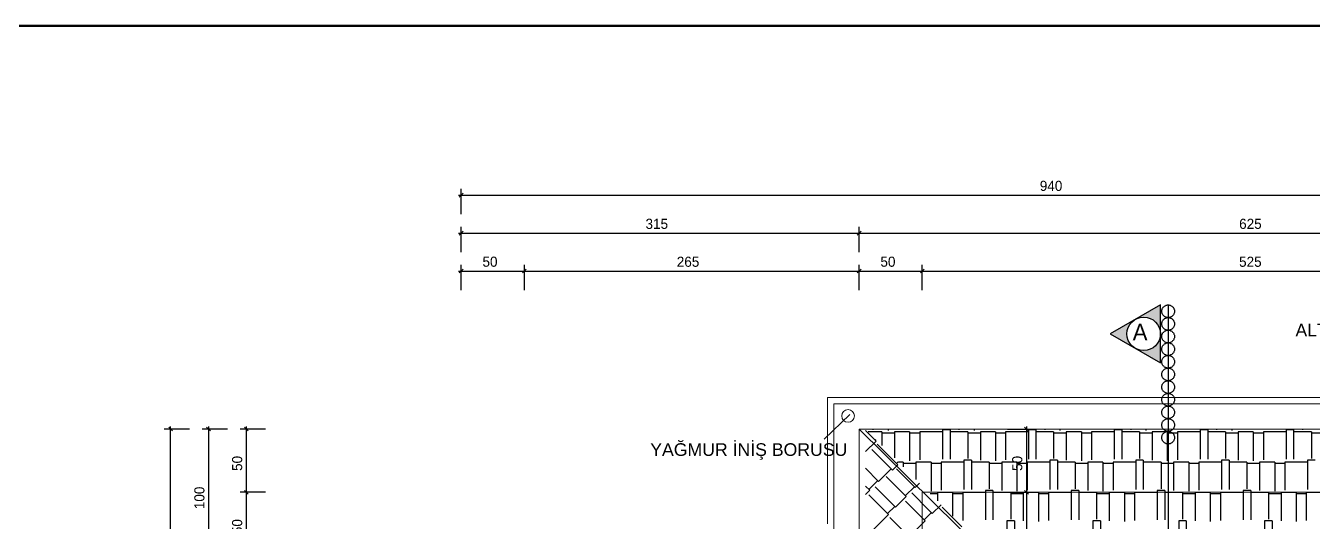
# Model space of a CAD drawing. Extents: x 182769.15 to 182771.38, y 101811.72 to 101812.21.
# Drawn here: x 182769.9132 to 182770.117, y 101812.1351 to 101812.2136 of the extents above; entities that cross this region are included whole.
import ezdxf
from ezdxf.enums import TextEntityAlignment as Align

# ---------------------------------------------------------------- set-up
doc = ezdxf.new("R2010")
doc.units = 0
doc.header["$MEASUREMENT"] = 0
doc.linetypes.add('DASHDOTX2', pattern=[50.8, 25.4, -12.7, 0, -12.7])
doc.linetypes.add('DUZ', pattern=[500, 500])
doc.layers.get('0').update_dxf_attribs({"color": 1, "linetype": 'DUZ'})
for name, color, linetype in [('dış dikey', 2, 'Continuous'), ('iç yatay', 3, 'Continuous'), ('kapı pen. yazısı', 1, 'Continuous'), ('kesit yazısı', 5, 'Continuous'), ('kesit çizgisi', 7, 'DASHDOTX2'), ('TARAMA', 15, 'Continuous')]:
    doc.layers.add(name, color=color, linetype=linetype)
doc.layers.add('Standard', color=7, linetype='Continuous', lineweight=25)
doc.layers.add('Çatý', color=7, linetype='Continuous', lineweight=18)
doc.styles.add('3', font='bgothl.ttf', dxfattribs={"height": 13})
doc.styles.add('ARIAL', font='arial.ttf', dxfattribs={"height": 10})
doc.styles.add('İÇ ÖLÇÜ', font='stylu.ttf', dxfattribs={"height": 8})

msp = doc.modelspace()

# ---------------------------------------------------------------- hatches: boundary and pattern name
at = {"layer": 'kesit yazısı'}
h = msp.add_hatch(color=256, dxfattribs=at)
h.paths.add_polyline_path([(182770.08484, 101812.16488), (182770.08884, 101812.16717, 0.575071), (182770.08884, 101812.16259)])
h.paths.add_polyline_path([(182770.09017, 101812.16753, 0.129049), (182770.08887, 101812.16719), (182770.09284, 101812.16946), (182770.09284, 101812.16488), (182770.09284, 101812.1603), (182770.08887, 101812.16257, 0.129049), (182770.09017, 101812.16223, 1)])

# ---------------------------------------------------------------- linework, layer by layer
at = {"color": 0, "linetype": 'ByBlock'}
for p, q in [((182769.98242, 101812.18712), (182769.98182, 101812.18652)), ((182769.98242, 101812.18112), (182769.98182, 101812.18052)), ((182770.04542, 101812.18112), (182770.04482, 101812.18052)), ((182770.04482, 101812.18052), (182770.04542, 101812.18112)), ((182769.98242, 101812.17512), (182769.98182, 101812.17452)), ((182769.99242, 101812.17512), (182769.99182, 101812.17452)), ((182769.99182, 101812.17452), (182769.99242, 101812.17512)), ((182770.04542, 101812.17512), (182770.04482, 101812.17452)), ((182770.04482, 101812.17452), (182770.04542, 101812.17512)), ((182770.05542, 101812.17512), (182770.05482, 101812.17452)), ((182770.05482, 101812.17452), (182770.05542, 101812.17512)), ((182769.93642, 101812.14952), (182769.93582, 101812.15012)), ((182769.94242, 101812.14952), (182769.94182, 101812.15012)), ((182769.94842, 101812.14952), (182769.94782, 101812.15012)), ((182770.07192, 101812.14952), (182770.07132, 101812.15012)), ((182769.94782, 101812.14012), (182769.94842, 101812.13952)), ((182769.94842, 101812.13952), (182769.94782, 101812.14012)), ((182770.07192, 101812.13952), (182770.07132, 101812.14012)), ((182770.07132, 101812.14012), (182770.07192, 101812.13952))]:
    msp.add_line(p, q, dxfattribs=at)
at = {"layer": 'dış dikey'}
for p, q in [((182769.98172, 101812.18682), (182770.17052, 101812.18682)), ((182769.98212, 101812.18382), (182769.98212, 101812.18782)), ((182769.98172, 101812.18082), (182770.04552, 101812.18082)), ((182769.98212, 101812.17782), (182769.98212, 101812.18182)), ((182770.04472, 101812.18082), (182770.17052, 101812.18082)), ((182770.04512, 101812.17782), (182770.04512, 101812.18182)), ((182770.04512, 101812.17782), (182770.04512, 101812.18182)), ((182769.98172, 101812.17482), (182769.99252, 101812.17482)), ((182769.98212, 101812.17182), (182769.98212, 101812.17582)), ((182769.99172, 101812.17482), (182770.04552, 101812.17482)), ((182769.99212, 101812.17182), (182769.99212, 101812.17582)), ((182769.99212, 101812.17182), (182769.99212, 101812.17582)), ((182770.04472, 101812.17482), (182770.05552, 101812.17482)), ((182770.04512, 101812.17182), (182770.04512, 101812.17582)), ((182770.04512, 101812.17182), (182770.04512, 101812.17582)), ((182770.05472, 101812.17482), (182770.16052, 101812.17482)), ((182770.05512, 101812.17182), (182770.05512, 101812.17582)), ((182770.05512, 101812.17182), (182770.05512, 101812.17582)), ((182769.93612, 101811.80342), (182769.93612, 101812.15022)), ((182769.94212, 101812.15022), (182769.94212, 101812.12942)), ((182769.94812, 101812.13942), (182769.94812, 101812.15022)), ((182769.93912, 101812.14982), (182769.93512, 101812.14982)), ((182769.94512, 101812.14982), (182769.94112, 101812.14982)), ((182769.95112, 101812.14982), (182769.94712, 101812.14982)), ((182769.95112, 101812.13982), (182769.94712, 101812.13982)), ((182769.95112, 101812.13982), (182769.94712, 101812.13982)), ((182769.94812, 101812.12942), (182769.94812, 101812.14022))]:
    msp.add_line(p, q, dxfattribs=at)
at = {"layer": 'iç yatay'}
for p, q in [((182770.07162, 101812.15022), (182770.07162, 101812.13942)), ((182770.06862, 101812.14982), (182770.07262, 101812.14982)), ((182770.06862, 101812.13982), (182770.07262, 101812.13982)), ((182770.06862, 101812.13982), (182770.07262, 101812.13982)), ((182770.07162, 101812.14022), (182770.07162, 101811.81342))]:
    msp.add_line(p, q, dxfattribs=at)
at = {"layer": 'kapı pen. yazısı'}
msp.add_line((182770.03958, 101812.14821), (182770.04366, 101812.15211), dxfattribs=at)
at = {"layer": 'kesit yazısı'}
for p, q in [((182770.09284, 101812.16946), (182770.08484, 101812.16488)), ((182770.09284, 101812.16488), (182770.09284, 101812.16946)), ((182770.08484, 101812.16488), (182770.09284, 101812.1603)), ((182770.09284, 101812.1603), (182770.09284, 101812.16488))]:
    msp.add_line(p, q, dxfattribs=at)
msp.add_circle((182770.09017, 101812.16488), 0.00265, dxfattribs=at)
at = {"layer": 'kesit çizgisi'}
msp.add_line((182770.09404, 101812.16946), (182770.09404, 101811.778), dxfattribs=at)
for centre in [(182770.09404, 101812.16846), (182770.09404, 101812.16646), (182770.09404, 101812.16446), (182770.09404, 101812.16246), (182770.09404, 101812.16046), (182770.09404, 101812.15846), (182770.09404, 101812.15646), (182770.09404, 101812.15446), (182770.09404, 101812.15246), (182770.09404, 101812.15046), (182770.09404, 101812.14846)]:
    msp.add_circle(centre, 0.001, dxfattribs=at)
at = {"layer": 'Standard', "color": 4, "linetype": 'ByBlock', "lineweight": 50}
msp.add_line((182770.24994, 101812.21363), (182769.89716, 101812.21363), dxfattribs=at)
at = {"layer": 'TARAMA'}
for p, q in [((182770.04779, 101812.14791), (182770.04612, 101812.14957)), ((182770.04612, 101812.14625), (182770.04779, 101812.14791)), ((182770.04871, 101812.14937), (182770.04657, 101812.14937)), ((182770.04731, 101812.14982), (182770.04731, 101812.14967)), ((182770.04764, 101812.14805), (182770.04777, 101812.14818)), ((182770.04871, 101812.14937), (182770.04871, 101812.14724)), ((182770.05071, 101812.14917), (182770.04871, 101812.14917)), ((182770.04971, 101812.14982), (182770.04971, 101812.14957)), ((182770.05311, 101812.14937), (182770.05071, 101812.14937)), ((182770.05071, 101812.14937), (182770.05071, 101812.14524)), ((182770.05131, 101812.14982), (182770.05131, 101812.14977)), ((182770.05311, 101812.14937), (182770.05311, 101812.14477)), ((182770.05471, 101812.14917), (182770.05311, 101812.14917)), ((182770.05831, 101812.14937), (182770.05471, 101812.14937)), ((182770.05471, 101812.14937), (182770.05471, 101812.14497)), ((182770.05951, 101812.14967), (182770.05831, 101812.14967)), ((182770.05831, 101812.14967), (182770.05831, 101812.14507)), ((182770.05951, 101812.14967), (182770.05951, 101812.14507)), ((182770.06231, 101812.14937), (182770.05951, 101812.14937)), ((182770.06091, 101812.14982), (182770.06091, 101812.14967)), ((182770.06231, 101812.14937), (182770.06231, 101812.14517)), ((182770.06431, 101812.14917), (182770.06231, 101812.14917)), ((182770.06331, 101812.14982), (182770.06331, 101812.14957)), ((182770.06671, 101812.14937), (182770.06431, 101812.14937)), ((182770.06431, 101812.14937), (182770.06431, 101812.14487)), ((182770.06491, 101812.14982), (182770.06491, 101812.14977)), ((182770.06671, 101812.14937), (182770.06671, 101812.14477)), ((182770.06831, 101812.14917), (182770.06671, 101812.14917)), ((182770.07191, 101812.14937), (182770.06831, 101812.14937)), ((182770.06831, 101812.14937), (182770.06831, 101812.14497)), ((182770.07311, 101812.14967), (182770.07191, 101812.14967)), ((182770.07191, 101812.14967), (182770.07191, 101812.14507)), ((182770.07311, 101812.14967), (182770.07311, 101812.14507)), ((182770.07591, 101812.14937), (182770.07311, 101812.14937)), ((182770.07451, 101812.14982), (182770.07451, 101812.14967)), ((182770.07591, 101812.14937), (182770.07591, 101812.14517)), ((182770.07791, 101812.14917), (182770.07591, 101812.14917)), ((182770.07691, 101812.14982), (182770.07691, 101812.14957)), ((182770.08031, 101812.14937), (182770.07791, 101812.14937)), ((182770.07791, 101812.14937), (182770.07791, 101812.14487)), ((182770.07851, 101812.14982), (182770.07851, 101812.14977)), ((182770.08031, 101812.14937), (182770.08031, 101812.14477)), ((182770.08191, 101812.14917), (182770.08031, 101812.14917)), ((182770.08551, 101812.14937), (182770.08191, 101812.14937)), ((182770.08191, 101812.14937), (182770.08191, 101812.14497)), ((182770.08671, 101812.14967), (182770.08551, 101812.14967)), ((182770.08551, 101812.14967), (182770.08551, 101812.14507)), ((182770.08671, 101812.14967), (182770.08671, 101812.14507)), ((182770.08951, 101812.14937), (182770.08671, 101812.14937)), ((182770.08811, 101812.14982), (182770.08811, 101812.14967)), ((182770.08951, 101812.14937), (182770.08951, 101812.14517)), ((182770.09151, 101812.14917), (182770.08951, 101812.14917)), ((182770.09051, 101812.14982), (182770.09051, 101812.14957)), ((182770.09391, 101812.14937), (182770.09151, 101812.14937)), ((182770.09151, 101812.14937), (182770.09151, 101812.14487)), ((182770.09211, 101812.14982), (182770.09211, 101812.14977)), ((182770.09391, 101812.14937), (182770.09391, 101812.14477)), ((182770.09551, 101812.14917), (182770.09391, 101812.14917)), ((182770.09911, 101812.14937), (182770.09551, 101812.14937)), ((182770.09551, 101812.14937), (182770.09551, 101812.14497)), ((182770.10031, 101812.14967), (182770.09911, 101812.14967)), ((182770.09911, 101812.14967), (182770.09911, 101812.14507)), ((182770.10031, 101812.14967), (182770.10031, 101812.14507)), ((182770.10311, 101812.14937), (182770.10031, 101812.14937)), ((182770.10171, 101812.14982), (182770.10171, 101812.14967)), ((182770.10311, 101812.14937), (182770.10311, 101812.14517)), ((182770.10511, 101812.14917), (182770.10311, 101812.14917)), ((182770.10411, 101812.14982), (182770.10411, 101812.14957)), ((182770.10751, 101812.14937), (182770.10511, 101812.14937)), ((182770.10511, 101812.14937), (182770.10511, 101812.14487)), ((182770.10571, 101812.14982), (182770.10571, 101812.14977)), ((182770.10751, 101812.14937), (182770.10751, 101812.14477)), ((182770.10911, 101812.14917), (182770.10751, 101812.14917)), ((182770.11271, 101812.14937), (182770.10911, 101812.14937)), ((182770.10911, 101812.14937), (182770.10911, 101812.14497)), ((182770.11391, 101812.14967), (182770.11271, 101812.14967)), ((182770.11271, 101812.14967), (182770.11271, 101812.14507)), ((182770.11391, 101812.14967), (182770.11391, 101812.14507)), ((182770.11671, 101812.14937), (182770.11391, 101812.14937)), ((182770.11531, 101812.14982), (182770.11531, 101812.14967)), ((182770.11671, 101812.14937), (182770.11671, 101812.14517)), ((182770.11871, 101812.14917), (182770.11671, 101812.14917)), ((182770.0504, 101812.14331), (182770.04715, 101812.14656)), ((182770.05125, 101812.14416), (182770.048, 101812.14741)), ((182770.0504, 101812.14331), (182770.05125, 101812.14416)), ((182770.05104, 101812.14437), (182770.05131, 101812.14464)), ((182770.05211, 101812.14457), (182770.05137, 101812.14457)), ((182770.05211, 101812.14457), (182770.05211, 101812.14384)), ((182770.05411, 101812.14437), (182770.05211, 101812.14437)), ((182770.05651, 101812.14457), (182770.05411, 101812.14457)), ((182770.05411, 101812.14457), (182770.05411, 101812.14184)), ((182770.05651, 101812.14457), (182770.05651, 101812.13997)), ((182770.05811, 101812.14437), (182770.05651, 101812.14437)), ((182770.06171, 101812.14457), (182770.05811, 101812.14457)), ((182770.05811, 101812.14457), (182770.05811, 101812.14017)), ((182770.06291, 101812.14487), (182770.06171, 101812.14487)), ((182770.06171, 101812.14487), (182770.06171, 101812.14027)), ((182770.06291, 101812.14487), (182770.06291, 101812.14027)), ((182770.06571, 101812.14457), (182770.06291, 101812.14457)), ((182770.06571, 101812.14457), (182770.06571, 101812.14037)), ((182770.06771, 101812.14437), (182770.06571, 101812.14437)), ((182770.07011, 101812.14457), (182770.06771, 101812.14457)), ((182770.06771, 101812.14457), (182770.06771, 101812.14007)), ((182770.07011, 101812.14457), (182770.07011, 101812.13997)), ((182770.07171, 101812.14437), (182770.07011, 101812.14437)), ((182770.07531, 101812.14457), (182770.07171, 101812.14457)), ((182770.07171, 101812.14457), (182770.07171, 101812.14017)), ((182770.07651, 101812.14487), (182770.07531, 101812.14487)), ((182770.07531, 101812.14487), (182770.07531, 101812.14027)), ((182770.07651, 101812.14487), (182770.07651, 101812.14027)), ((182770.07931, 101812.14457), (182770.07651, 101812.14457)), ((182770.07931, 101812.14457), (182770.07931, 101812.14037)), ((182770.08131, 101812.14437), (182770.07931, 101812.14437)), ((182770.08371, 101812.14457), (182770.08131, 101812.14457)), ((182770.08131, 101812.14457), (182770.08131, 101812.14007)), ((182770.08371, 101812.14457), (182770.08371, 101812.13997)), ((182770.08531, 101812.14437), (182770.08371, 101812.14437)), ((182770.08891, 101812.14457), (182770.08531, 101812.14457)), ((182770.08531, 101812.14457), (182770.08531, 101812.14017)), ((182770.09011, 101812.14487), (182770.08891, 101812.14487)), ((182770.08891, 101812.14487), (182770.08891, 101812.14027)), ((182770.09011, 101812.14487), (182770.09011, 101812.14027)), ((182770.09291, 101812.14457), (182770.09011, 101812.14457)), ((182770.09291, 101812.14457), (182770.09291, 101812.14037)), ((182770.09491, 101812.14437), (182770.09291, 101812.14437)), ((182770.09731, 101812.14457), (182770.09491, 101812.14457)), ((182770.09491, 101812.14457), (182770.09491, 101812.14007)), ((182770.09731, 101812.14457), (182770.09731, 101812.13997)), ((182770.09891, 101812.14437), (182770.09731, 101812.14437)), ((182770.10251, 101812.14457), (182770.09891, 101812.14457)), ((182770.09891, 101812.14457), (182770.09891, 101812.14017)), ((182770.10371, 101812.14487), (182770.10251, 101812.14487)), ((182770.10251, 101812.14487), (182770.10251, 101812.14027)), ((182770.10371, 101812.14487), (182770.10371, 101812.14027)), ((182770.10651, 101812.14457), (182770.10371, 101812.14457)), ((182770.10651, 101812.14457), (182770.10651, 101812.14037)), ((182770.10851, 101812.14437), (182770.10651, 101812.14437)), ((182770.11091, 101812.14457), (182770.10851, 101812.14457)), ((182770.10851, 101812.14457), (182770.10851, 101812.14007)), ((182770.11091, 101812.14457), (182770.11091, 101812.13997)), ((182770.11251, 101812.14437), (182770.11091, 101812.14437)), ((182770.11611, 101812.14457), (182770.11251, 101812.14457)), ((182770.11251, 101812.14457), (182770.11251, 101812.14017)), ((182770.11731, 101812.14487), (182770.11611, 101812.14487)), ((182770.11611, 101812.14487), (182770.11611, 101812.14027)), ((182770.04821, 101812.14154), (182770.04612, 101812.14363)), ((182770.04665, 101812.14027), (182770.04807, 101812.14169)), ((182770.04821, 101812.14154), (182770.05019, 101812.14352)), ((182770.05259, 101812.13914), (182770.04941, 101812.14232)), ((182770.05401, 101812.14055), (182770.05104, 101812.14352)), ((182770.0468, 101812.14013), (182770.04612, 101812.1408)), ((182770.04612, 101812.13946), (182770.0468, 101812.14013)), ((182770.0509, 101812.13744), (182770.04764, 101812.1407)), ((182770.05245, 101812.13928), (182770.05387, 101812.1407)), ((182770.05612, 101812.13703), (182770.05344, 101812.13971)), ((182770.05401, 101812.14055), (182770.0547, 101812.14125)), ((182770.05991, 101812.13977), (182770.05751, 101812.13977)), ((182770.05751, 101812.13977), (182770.05751, 101812.13844)), ((182770.05991, 101812.13977), (182770.05991, 101812.13604)), ((182770.06511, 101812.13977), (182770.06151, 101812.13977)), ((182770.06151, 101812.13977), (182770.06151, 101812.13537)), ((182770.06631, 101812.14007), (182770.06511, 101812.14007)), ((182770.06511, 101812.14007), (182770.06511, 101812.13982)), ((182770.06511, 101812.13982), (182770.06511, 101812.13547)), ((182770.06631, 101812.14007), (182770.06631, 101812.13982)), ((182770.06631, 101812.13982), (182770.06631, 101812.13547)), ((182770.06911, 101812.13977), (182770.06631, 101812.13977)), ((182770.06911, 101812.13977), (182770.06911, 101812.13557)), ((182770.07351, 101812.13977), (182770.07111, 101812.13977)), ((182770.07111, 101812.13977), (182770.07111, 101812.13527)), ((182770.07351, 101812.13977), (182770.07351, 101812.13517)), ((182770.07871, 101812.13977), (182770.07511, 101812.13977)), ((182770.07511, 101812.13977), (182770.07511, 101812.13537)), ((182770.07991, 101812.14007), (182770.07871, 101812.14007)), ((182770.07871, 101812.14007), (182770.07871, 101812.13982)), ((182770.07871, 101812.13982), (182770.07871, 101812.13547)), ((182770.07991, 101812.14007), (182770.07991, 101812.13982)), ((182770.07991, 101812.13982), (182770.07991, 101812.13547)), ((182770.08271, 101812.13977), (182770.07991, 101812.13977)), ((182770.08271, 101812.13977), (182770.08271, 101812.13557)), ((182770.08711, 101812.13977), (182770.08471, 101812.13977)), ((182770.08471, 101812.13977), (182770.08471, 101812.13527)), ((182770.08711, 101812.13977), (182770.08711, 101812.13517)), ((182770.09231, 101812.13977), (182770.08871, 101812.13977)), ((182770.08871, 101812.13977), (182770.08871, 101812.13537)), ((182770.09351, 101812.14007), (182770.09231, 101812.14007)), ((182770.09231, 101812.14007), (182770.09231, 101812.13982)), ((182770.09231, 101812.13982), (182770.09231, 101812.13547)), ((182770.09351, 101812.14007), (182770.09351, 101812.13982)), ((182770.09351, 101812.13982), (182770.09351, 101812.13547)), ((182770.09631, 101812.13977), (182770.09351, 101812.13977)), ((182770.09631, 101812.13977), (182770.09631, 101812.13557)), ((182770.10071, 101812.13977), (182770.09831, 101812.13977)), ((182770.09831, 101812.13977), (182770.09831, 101812.13527)), ((182770.10071, 101812.13977), (182770.10071, 101812.13517)), ((182770.10591, 101812.13977), (182770.10231, 101812.13977)), ((182770.10231, 101812.13977), (182770.10231, 101812.13537)), ((182770.10711, 101812.14007), (182770.10591, 101812.14007)), ((182770.10591, 101812.14007), (182770.10591, 101812.13982)), ((182770.10591, 101812.13982), (182770.10591, 101812.13547)), ((182770.10711, 101812.14007), (182770.10711, 101812.13982)), ((182770.10711, 101812.13982), (182770.10711, 101812.13547)), ((182770.10991, 101812.13977), (182770.10711, 101812.13977)), ((182770.10991, 101812.13977), (182770.10991, 101812.13557)), ((182770.11431, 101812.13977), (182770.11191, 101812.13977)), ((182770.11191, 101812.13977), (182770.11191, 101812.13527)), ((182770.11431, 101812.13977), (182770.11431, 101812.13517)), ((182770.11951, 101812.13977), (182770.11591, 101812.13977)), ((182770.11591, 101812.13977), (182770.11591, 101812.13537)), ((182770.04977, 101812.13631), (182770.04665, 101812.13942)), ((182770.0509, 101812.13744), (182770.05259, 101812.13914)), ((182770.05556, 101812.13532), (182770.05245, 101812.13843)), ((182770.05751, 101812.13957), (182770.05637, 101812.13957)), ((182770.0567, 101812.13645), (182770.0581, 101812.13785)), ((182770.06151, 101812.13957), (182770.05991, 101812.13957)), ((182770.07111, 101812.13957), (182770.06911, 101812.13957)), ((182770.07511, 101812.13957), (182770.07351, 101812.13957)), ((182770.08471, 101812.13957), (182770.08271, 101812.13957)), ((182770.08871, 101812.13957), (182770.08711, 101812.13957)), ((182770.09831, 101812.13957), (182770.09631, 101812.13957)), ((182770.10231, 101812.13957), (182770.10071, 101812.13957)), ((182770.11191, 101812.13957), (182770.10991, 101812.13957)), ((182770.11591, 101812.13957), (182770.11431, 101812.13957)), ((182770.04722, 101812.13377), (182770.04977, 101812.13631)), ((182770.04962, 101812.13645), (182770.05076, 101812.13758)), ((182770.05323, 101812.13256), (182770.04998, 101812.13582)), ((182770.05542, 101812.13546), (182770.05612, 101812.13616)), ((182770.0567, 101812.13645), (182770.05612, 101812.13703)), ((182770.05612, 101812.13616), (182770.05655, 101812.13659)), ((182770.06136, 101812.13433), (182770.05825, 101812.13744)), ((182770.05302, 101812.13278), (182770.05556, 101812.13532)), ((182770.06971, 101812.13527), (182770.06851, 101812.13527)), ((182770.06851, 101812.13527), (182770.06851, 101812.13067)), ((182770.06971, 101812.13527), (182770.06971, 101812.13067)), ((182770.08331, 101812.13527), (182770.08211, 101812.13527)), ((182770.08211, 101812.13527), (182770.08211, 101812.13067)), ((182770.08331, 101812.13527), (182770.08331, 101812.13067)), ((182770.09691, 101812.13527), (182770.09571, 101812.13527)), ((182770.09571, 101812.13527), (182770.09571, 101812.13067)), ((182770.09691, 101812.13527), (182770.09691, 101812.13067)), ((182770.11051, 101812.13527), (182770.10931, 101812.13527)), ((182770.10931, 101812.13527), (182770.10931, 101812.13129)), ((182770.11051, 101812.13527), (182770.11051, 101812.13067))]:
    msp.add_line(p, q, dxfattribs=at)
at = {"layer": 'Çatý', "color": 8, "linetype": 'ByBlock', "lineweight": 18}
for p, q in [((182770.17512, 101812.15482), (182770.04012, 101812.15482)), ((182770.04012, 101812.15482), (182770.04012, 101812.13482)), ((182770.17412, 101812.15382), (182770.04112, 101812.15382)), ((182770.04112, 101812.15382), (182770.04112, 101812.13382))]:
    msp.add_line(p, q, dxfattribs=at)
at = {"layer": 'Çatý', "color": 40, "linetype": 'ByBlock', "lineweight": 18}
for p, q in [((182770.04512, 101812.14982), (182770.10812, 101812.08782)), ((182770.17012, 101812.14982), (182770.04512, 101812.14982)), ((182770.04512, 101812.14982), (182770.04512, 101812.12982)), ((182770.16012, 101812.13982), (182770.05512, 101812.13982)), ((182770.05512, 101812.13982), (182770.05512, 101812.11982))]:
    msp.add_line(p, q, dxfattribs=at)
at = {"layer": 'Çatý', "color": 8, "linetype": 'ByBlock', "lineweight": 18}
msp.add_circle((182770.04337, 101812.15189), 0.001, dxfattribs=at)

# ---------------------------------------------------------------- texts
at = {"layer": 'dış dikey', "color": 11, "style": 'İÇ ÖLÇÜ'}
for s, p in [('940', (182770.07372, 101812.1875)), ('315', (182770.0113, 101812.18149)), ('625', (182770.10528, 101812.18149)), ('50', (182769.98549, 101812.1755)), ('265', (182770.01625, 101812.17549)), ('50', (182770.04849, 101812.1755)), ('525', (182770.10527, 101812.17549))]:
    msp.add_text(s, height=0.0016, dxfattribs=at).set_placement(p)
for s, p in [('50', (182769.94745, 101812.14319)), ('100', (182769.94147, 101812.13714)), ('50', (182769.94745, 101812.13319))]:
    msp.add_text(s, height=0.0016, rotation=90, dxfattribs=at).set_placement(p)
at = {"layer": 'iç yatay', "color": 11, "style": 'İÇ ÖLÇÜ'}
msp.add_text('50', height=0.0016, rotation=90, dxfattribs=at).set_placement((182770.07095, 101812.14319))
at = {"layer": 'kapı pen. yazısı', "style": 'ARIAL', "width": 0.989404}
msp.add_text('ALT BİNA HİZASI', height=0.002, dxfattribs=at).set_placement((182770.1142, 101812.16448), (182770.13616, 101812.16448), align=Align.FIT)
at = {"layer": 'kapı pen. yazısı', "style": 'ARIAL'}
msp.add_text('YAĞMUR İNİŞ BORUSU', height=0.002, dxfattribs=at).set_placement((182770.01205, 101812.14557))
at = {"layer": 'kesit yazısı', "style": '3'}
msp.add_text('A', height=0.0026, dxfattribs=at).set_placement((182770.08844, 101812.16388))

doc.saveas('drawing.dxf')
